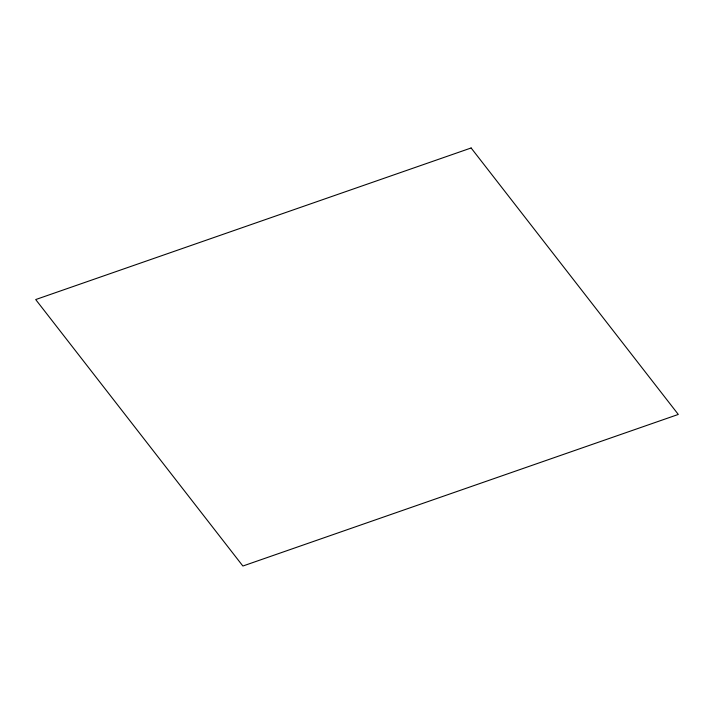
<?xml version="1.0" encoding="UTF-8"?>
<svg xmlns="http://www.w3.org/2000/svg" width="714" height="714" viewBox="0 0 714 714"><rect width="100%" height="100%" fill="white"/><g stroke="black" fill="none" stroke-linecap="round" stroke-linejoin="round"><path stroke-width="1.07" d="M471.124 147.977L35.7 299.559L242.876 566.024L678.3 414.441L471.124 147.977"/></g></svg>
